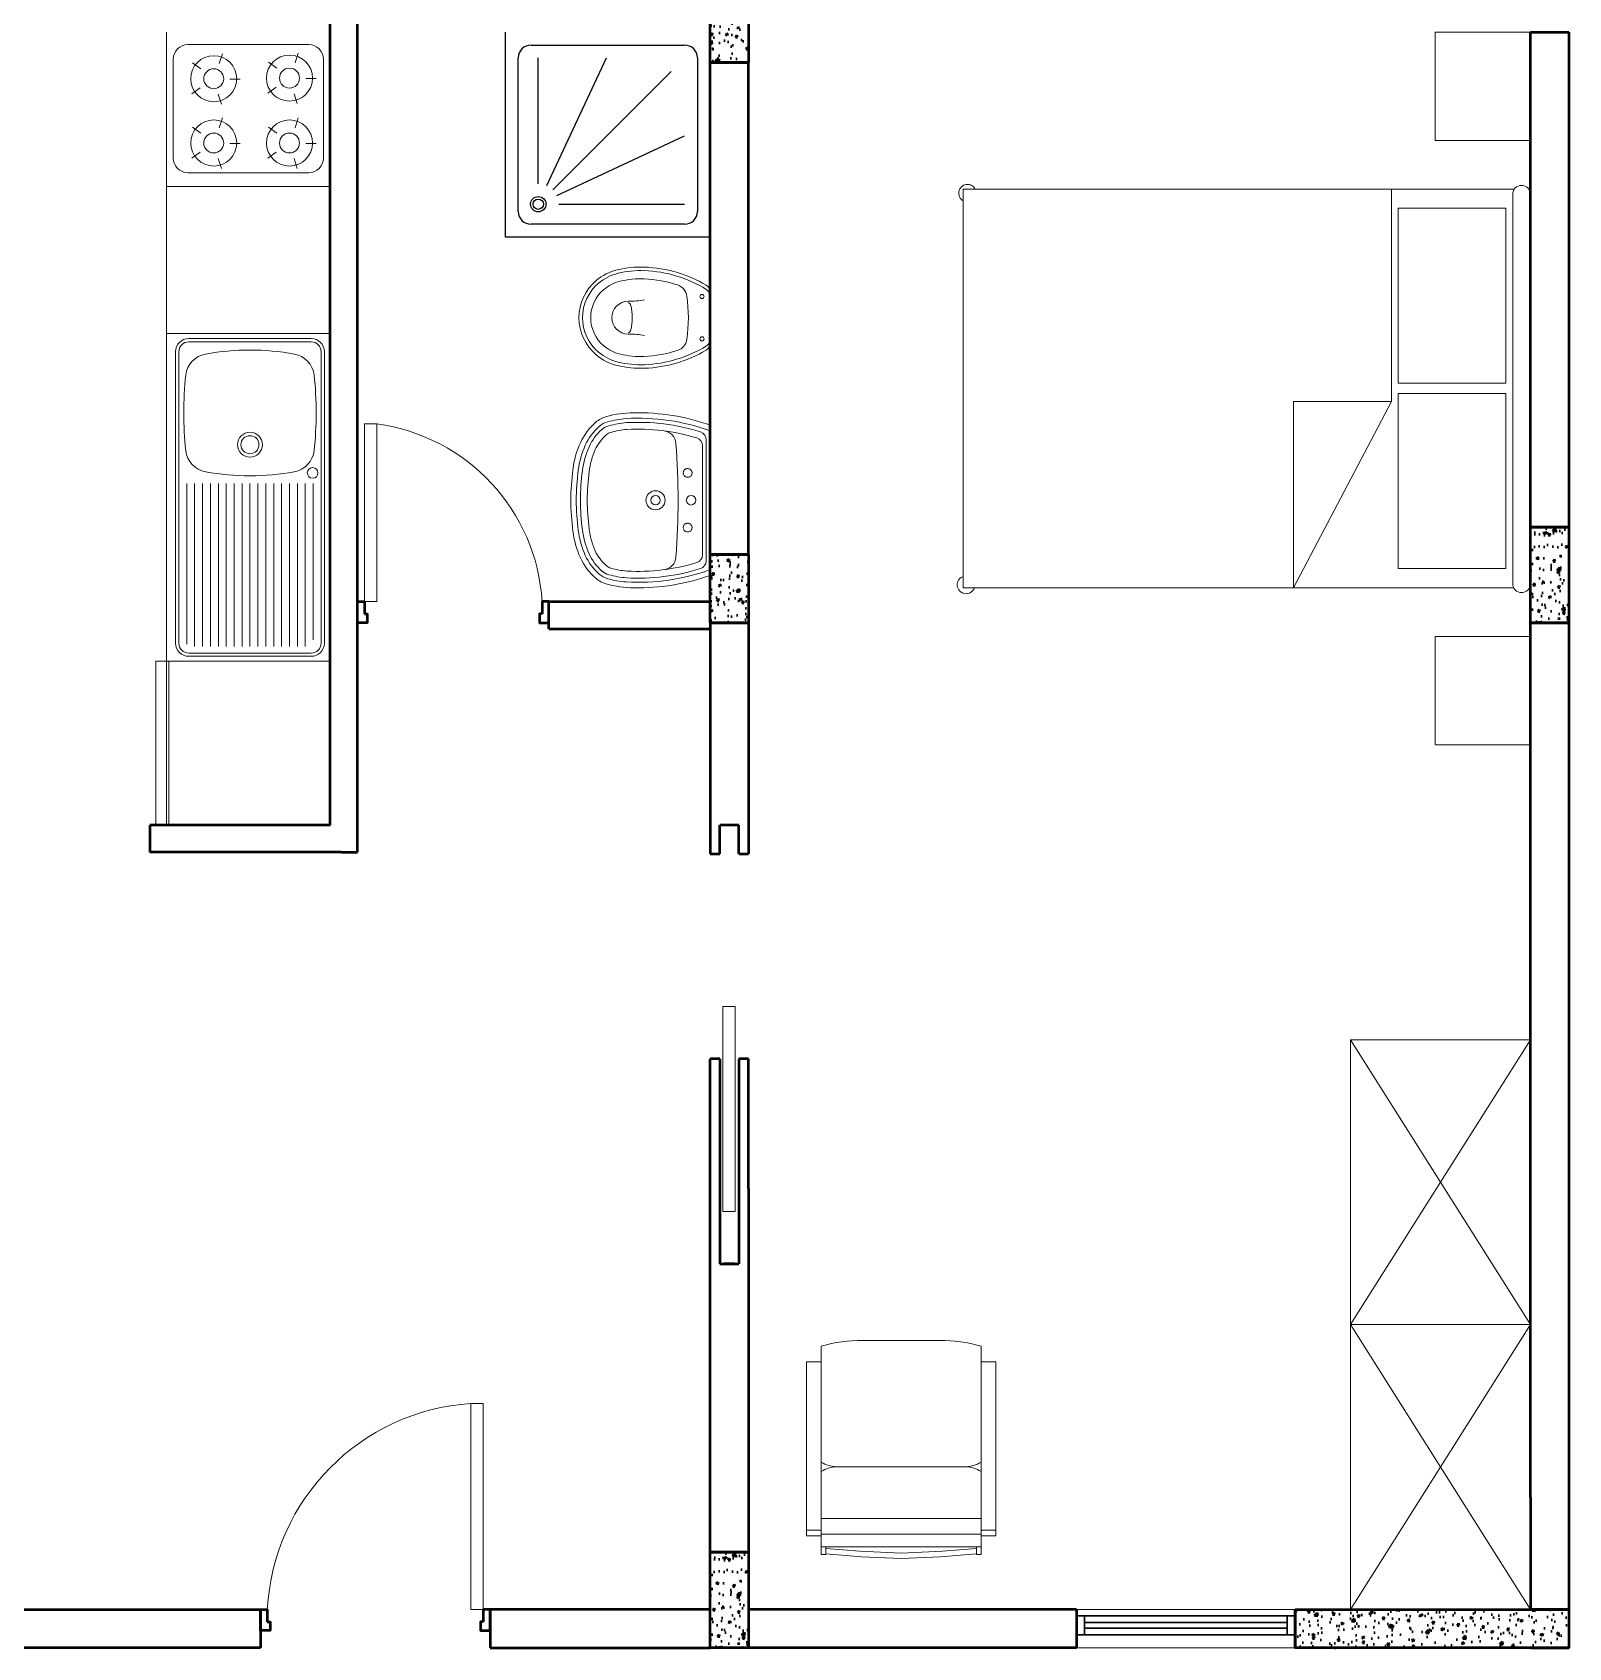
# Model space of a CAD drawing. Header units: inches. Extents: x 4526 to 5467, y 523 to 1441.
# Drawn here: x 4891 to 5453, y 523 to 1115 of the extents above; entities that cross this region are included whole.
import ezdxf

# ---------------------------------------------------------------- set-up
doc = ezdxf.new("R2010")
doc.units = ezdxf.units.IN
doc.header["$MEASUREMENT"] = 0
doc.linetypes.add('HIDDEN', pattern=[0.375, 0.25, -0.125])
for name, color, linetype, lineweight in [('A-FLOR-PATT', 8, 'Continuous', 50), ('A-FURN', 8, 'Continuous', 20), ('A-GLAZ-FULL', 4, 'Continuous', 30), ('A-WALL-FULL', 7, 'Continuous', 50), ('porta', 170, 'Continuous', 5)]:
    doc.layers.add(name, color=color, linetype=linetype, lineweight=lineweight)
doc.layers.add('Sanitari', color=251, linetype='Continuous')

# ---------------------------------------------------------------- blocks, each defined once
blk = doc.blocks.new('letto')
at = {"layer": 'A-FURN'}
for p, q in [((27.4385, 13.5237), (25.4231, 13.5237)), ((25.4231, 12.0654), (25.4231, 13.5237)), ((26.9901, 12.7474), (26.9901, 13.5237)), ((27.433, 13.5059), (27.433, 12.08)), ((27.4977, 13.5061), (27.4977, 12.0796)), ((26.9901, 12.7474), (26.6306, 12.7474)), ((26.6306, 12.7474), (26.6306, 12.0656)), ((26.9901, 12.7474), (26.6306, 12.0656)), ((25.4231, 12.0654), (27.4361, 12.0658))]:
    blk.add_line(p, q, dxfattribs=at)
for points in [[(27.4079, 13.4548), (27.4079, 12.815), (27.0135, 12.815), (27.0135, 13.4548)], [(27.4079, 12.7768), (27.4079, 12.1369), (27.0135, 12.1369), (27.0135, 12.7768)]]:
    blk.add_lwpolyline(points, close=True, dxfattribs=at)
for centre, radius, start, end in [((25.4385, 13.5096), 0.032, 25.97846, 241.2286), ((27.4653, 13.5058), 0.0323, 0.64226, 179.71484), ((25.4335, 12.0766), 0.0324, 108.72102, 339.67599), ((27.4653, 12.0807), 0.0324, 181.26561, 357.95566)]:
    blk.add_arc(centre, radius, start, end, dxfattribs=at)
blk = doc.blocks.new('A$C08E36EE4')
for p, q in [((-27.99, 59.11), (-28.57, 59.11)), ((4.57, 59.11), (5.14, 59.11)), ((-28.57, 55.8), (-11.71, 55.8)), ((5.14, 55.8), (-11.71, 55.8)), ((-25.36, 44.89), (-11.71, 44.89)), ((1.93, 44.89), (-11.71, 44.89)), ((-19.81, 18.25), (-11.55, 18.25)), ((-3.62, 18.25), (-11.88, 18.25))]:
    blk.add_line(p, q)
for points in [[(-28.57, 63.41), (-27.58, 63.41), (-27.58, 61.76), (-28.57, 61.76)], [(5.14, 63.41), (4.15, 63.41), (4.15, 61.76), (5.14, 61.76)], [(-31.71, 22.71), (-28.57, 22.71), (-28.57, 59.44), (-31.71, 59.44)], [(-31.71, 59.44), (-28.57, 59.44), (-28.57, 58.26), (-31.71, 58.26)], [(8.29, 22.71), (5.14, 22.71), (5.14, 59.44), (8.29, 59.44)], [(8.29, 59.44), (5.14, 59.44), (5.14, 58.26), (8.29, 58.26)]]:
    blk.add_lwpolyline(points, close=True)
for points in [[(-28.57, 61.76), (-28.57, 19.4)], [(-27.98, 61.76), (-11.71, 61.76)], [(-27.58, 63.25), (-20.05, 63.87), (-11.71, 64.24)], [(-27.58, 62.09), (-20.42, 62.69), (-11.71, 63.08)], [(4.15, 63.25), (-3.38, 63.87), (-11.71, 64.24)], [(4.15, 62.09), (-3.01, 62.69), (-11.71, 63.08)], [(4.55, 61.76), (-11.71, 61.76)], [(5.14, 61.76), (5.14, 19.4)], [(-11.71, 59.11), (-27.99, 59.11)], [(-11.71, 59.11), (4.57, 59.11)]]:
    blk.add_lwpolyline(points)
for centre, radius, start, end in [((-25.08, 51.44), 6.56, 237.8862, 267.5576), ((-25.08, 38.33), 6.56, 92.4424, 122.1138), ((1.65, 51.44), 6.56, 272.4424, 302.1138), ((1.65, 38.33), 6.56, 57.8862, 87.5576), ((-20.57, 46.26), 28.02, 253.4121, 271.5567), ((-2.86, 46.26), 28.02, 268.4433, 286.5879)]:
    blk.add_arc(centre, radius, start, end)

msp = doc.modelspace()

# ---------------------------------------------------------------- hatches: boundary and pattern name
at = {"layer": 'A-FLOR-PATT'}
h = msp.add_hatch(dxfattribs=at)
h.set_pattern_fill('AR-CONC', color=256, scale=0.050063, style=0)
h.set_pattern_definition([(50, (7882.883, 9249.599), (9.120779, -0.7979644), [0.953707, -10.490779]), (355, (7882.883, 9249.599), (-1.764375, 9.56494), [0.762966, -8.392624]), (100.451, (7883.643, 9249.533), (7.356437, 8.766932), [0.810526, -8.915786]), (46.1842, (7882.883, 9252.142), (13.57113, -2.10478), [1.43056, -15.73617]), (96.6356, (7884.014, 9251.967), (11.885256, 12.386957), [1.21579, -13.373679]), (351.184, (7882.883, 9252.142), (11.885275, 12.386936), [1.144449, -12.588935]), (21, (7884.1545, 9251.5066), (7.590352, -5.1197566), [0.953707, -10.490779]), (326, (7884.1545, 9251.507), (3.094018, 9.221071), [0.762966, -8.392624]), (71.4514, (7884.787, 9251.08), (10.684349, 4.101334), [0.810526, -8.915786]), (37.5, (7882.883, 9249.5992), (0.1546259, 4.2331103), [0, -8.2908948, 0, -8.5197845, 0, -8.4244138]), (7.5, (7882.883, 9249.599), (3.3452176, 5.0153773), [0, -4.8575488, 0, -8.1001534, 0, -3.2108143]), (327.5, (7880.0472, 9249.5992), (6.7881223, -0.2868002), [0, -3.179024, 0, -9.918555, 0, -13.1611597]), (317.5, (7878.7756, 9249.599), (7.4158462, 1.272936), [0, -4.1327313, 0, -6.586938, 0, -9.346331])])
h.paths.add_polyline_path([(5138.95, 1104.2), (5152.97, 1104.2), (5152.97, 1129.23), (5138.95, 1129.23)])
h = msp.add_hatch(dxfattribs=at)
h.set_pattern_fill('AR-CONC', color=256, scale=0.050063, style=0)
h.set_pattern_definition([(50, (8784.0236, 9249.599), (9.120779, -0.7979644), [0.953707, -10.490779]), (355, (8784.024, 9249.599), (-1.764375, 9.56494), [0.762966, -8.392624]), (100.451, (8784.784, 9249.533), (7.356437, 8.766932), [0.810526, -8.915786]), (46.1842, (8784.024, 9252.142), (13.57113, -2.10478), [1.43056, -15.73617]), (96.6356, (8785.154, 9251.967), (11.885256, 12.386957), [1.21579, -13.373679]), (351.184, (8784.024, 9252.142), (11.885275, 12.386936), [1.144449, -12.588935]), (21, (8785.295, 9251.5066), (7.590352, -5.1197566), [0.953707, -10.490779]), (326, (8785.295, 9251.507), (3.094018, 9.221071), [0.762966, -8.392624]), (71.4514, (8785.928, 9251.08), (10.684349, 4.1013344), [0.810526, -8.915786]), (37.5, (8784.0236, 9249.5992), (0.1546259, 4.2331103), [0, -8.2908948, 0, -8.5197845, 0, -8.4244138]), (7.5, (8784.0236, 9249.599), (3.3452176, 5.0153773), [0, -4.8575488, 0, -8.1001534, 0, -3.2108143]), (327.5, (8781.188, 9249.5992), (6.7881223, -0.2868002), [0, -3.179024, 0, -9.918555, 0, -13.1611597]), (317.5, (8779.916, 9249.599), (7.4158462, 1.272936), [0, -4.1327313, 0, -6.586938, 0, -9.346331])])
h.paths.add_polyline_path([(5453.35, 933.98), (5439.33, 933.98), (5439.33, 898.94), (5453.35, 898.94)])
h = msp.add_hatch(dxfattribs=at)
h.set_pattern_fill('AR-CONC', color=256, scale=0.050063, style=0)
h.set_pattern_definition([(50, (7882.883, 9249.599), (9.120779, -0.7979644), [0.953707, -10.490779]), (355, (7882.883, 9249.599), (-1.764375, 9.56494), [0.762966, -8.392624]), (100.451, (7883.643, 9249.533), (7.356437, 8.766932), [0.810526, -8.915786]), (46.1842, (7882.883, 9252.142), (13.57113, -2.10478), [1.43056, -15.73617]), (96.6356, (7884.014, 9251.967), (11.885256, 12.386957), [1.21579, -13.373679]), (351.184, (7882.883, 9252.142), (11.885275, 12.386936), [1.144449, -12.588935]), (21, (7884.1545, 9251.5066), (7.590352, -5.1197566), [0.953707, -10.490779]), (326, (7884.1545, 9251.507), (3.094018, 9.221071), [0.762966, -8.392624]), (71.4514, (7884.787, 9251.08), (10.684349, 4.1013344), [0.810526, -8.915786]), (37.5, (7882.883, 9249.5992), (0.1546259, 4.2331103), [0, -8.2908948, 0, -8.5197845, 0, -8.4244138]), (7.5, (7882.883, 9249.599), (3.3452176, 5.0153773), [0, -4.8575488, 0, -8.1001534, 0, -3.2108143]), (327.5, (7880.0472, 9249.5992), (6.7881223, -0.2868002), [0, -3.179024, 0, -9.918555, 0, -13.1611597]), (317.5, (7878.7756, 9249.599), (7.4158462, 1.272936), [0, -4.1327313, 0, -6.586938, 0, -9.346331])])
h.paths.add_polyline_path([(5138.95, 898.94), (5152.97, 898.94), (5152.97, 923.97), (5138.95, 923.97)])
h = msp.add_hatch(dxfattribs=at)
h.set_pattern_fill('AR-CONC', color=256, scale=0.050063, style=0)
h.set_pattern_definition([(50, (8483.643, 8874.124), (9.120779, -0.7979644), [0.953707, -10.490779]), (355, (8483.643, 8874.124), (-1.764375, 9.56494), [0.762966, -8.392624]), (100.451, (8484.403, 8874.057), (7.356437, 8.766932), [0.810526, -8.915786]), (46.1842, (8483.643, 8876.667), (13.57113, -2.10478), [1.43056, -15.73617]), (96.6356, (8484.774, 8876.492), (11.885256, 12.386957), [1.21579, -13.373679]), (351.184, (8483.643, 8876.667), (11.885275, 12.386936), [1.144449, -12.588935]), (21, (8484.915, 8876.031), (7.590352, -5.1197566), [0.953707, -10.490779]), (326, (8484.915, 8876.031), (3.094018, 9.221071), [0.762966, -8.392624]), (71.4514, (8485.5475, 8875.605), (10.684349, 4.1013344), [0.810526, -8.915786]), (37.5, (8483.6433, 8874.124), (0.1546259, 4.2331103), [0, -8.2908948, 0, -8.5197845, 0, -8.4244138]), (7.5, (8483.6433, 8874.124), (3.3452176, 5.0153773), [0, -4.8575488, 0, -8.1001534, 0, -3.2108143]), (327.5, (8480.8076, 8874.124), (6.7881223, -0.2868002), [0, -3.179024, 0, -9.918555, 0, -13.1611597]), (317.5, (8479.536, 8874.124), (7.4158462, 1.272936), [0, -4.1327313, 0, -6.586938, 0, -9.346331])])
h.paths.add_polyline_path([(5152.97, 558.51), (5138.95, 558.51), (5138.95, 523.46), (5152.97, 523.46)])
h = msp.add_hatch(dxfattribs=at)
h.set_pattern_fill('AR-CONC', color=256, scale=0.050063, style=0)
h.set_pattern_definition([(50, (8703.922, 9249.599), (9.120779, -0.7979644), [0.953707, -10.4907795]), (355, (8703.922, 9249.599), (-1.764375, 9.56494), [0.762966, -8.392624]), (100.451, (8704.682, 9249.533), (7.356437, 8.766932), [0.810526, -8.915786]), (46.1842, (8703.922, 9252.142), (13.571131, -2.10478), [1.43056, -15.73617]), (96.6356, (8705.053, 9251.967), (11.885256, 12.386957), [1.21579, -13.373679]), (351.184, (8703.922, 9252.142), (11.885275, 12.386936), [1.144449, -12.588935]), (21, (8705.194, 9251.5066), (7.590352, -5.1197566), [0.953707, -10.4907795]), (326, (8705.194, 9251.507), (3.094018, 9.221071), [0.762966, -8.392624]), (71.4514, (8705.826, 9251.08), (10.684349, 4.1013344), [0.810526, -8.915786]), (37.5, (8703.9222, 9249.5992), (0.1546259, 4.2331103), [0, -8.2908948, 0, -8.5197845, 0, -8.4244138]), (7.5, (8703.922, 9249.599), (3.3452176, 5.0153773), [0, -4.8575488, 0, -8.1001534, 0, -3.2108143]), (327.5, (8701.0865, 9249.5992), (6.7881223, -0.2868002), [0, -3.179024, 0, -9.918555, 0, -13.1611597]), (317.5, (8699.815, 9249.599), (7.4158462, 1.272936), [0, -4.1327313, 0, -6.586938, 0, -9.346331])])
h.paths.add_polyline_path([(5353.22, 537.48), (5353.22, 523.46), (5453.35, 523.46), (5453.35, 537.48)])

# ---------------------------------------------------------------- linework, layer by layer
at = {"layer": 'A-FURN'}
for p, q in [((4939.79, 1115.21), (4939.79, 1004.83)), ((4999.79, 1115.21), (4999.79, 1004.83)), ((5439.33, 1115.21), (5404.49, 1115.21)), ((5404.49, 1115.21), (5404.49, 1075.56)), ((5439.33, 1075.56), (5439.33, 1115.21)), ((5404.49, 1075.56), (5439.33, 1075.56)), ((4999.79, 1058.78), (4939.79, 1058.78)), ((5438.79, 1057.69), (5439.33, 1057.69)), ((5439.33, 1055.93), (5439.33, 1057.69)), ((4939.79, 1004.83), (4939.79, 884.83)), ((4999.79, 1004.83), (4939.79, 1004.83)), ((4992.83, 1003.03), (4947.95, 1003.03)), ((4992.83, 1001.83), (4947.95, 1001.83)), ((4999.79, 884.83), (4999.79, 1004.83)), ((4943.15, 891.43), (4943.15, 998.23)), ((4944.35, 891.43), (4944.35, 998.23)), ((4996.43, 891.43), (4996.43, 998.23)), ((4997.63, 891.43), (4997.63, 998.23)), ((4947.24, 949.87), (4947.24, 891.13)), ((4950.13, 949.87), (4950.13, 890.23)), ((4953.03, 949.87), (4953.03, 890.23)), ((4955.92, 949.87), (4955.92, 890.23)), ((4958.81, 949.87), (4958.81, 890.23)), ((4961.71, 949.87), (4961.71, 890.23)), ((4964.6, 949.87), (4964.6, 890.23)), ((4967.49, 949.87), (4967.49, 890.23)), ((4970.39, 949.87), (4970.39, 890.23)), ((4973.28, 949.87), (4973.28, 890.23)), ((4976.17, 949.87), (4976.17, 890.23)), ((4979.07, 949.87), (4979.07, 890.23)), ((4981.96, 949.87), (4981.96, 890.23)), ((4984.85, 949.87), (4984.85, 890.23)), ((4987.75, 949.87), (4987.75, 890.23)), ((4990.64, 949.87), (4990.64, 890.23)), ((4993.53, 949.87), (4993.53, 892.67)), ((5439.33, 893.9), (5404.49, 893.9)), ((5404.49, 893.9), (5404.49, 854.25)), ((5439.33, 854.25), (5439.33, 893.9)), ((4947.95, 887.83), (4992.83, 887.83)), ((4935.86, 824.83), (4935.86, 884.83)), ((4935.86, 884.83), (4939.86, 884.83)), ((4939.79, 884.83), (4999.79, 884.83)), ((4939.86, 884.83), (4939.86, 824.83)), ((4940.69, 884.83), (4999.79, 884.83)), ((4940.69, 884.83), (4940.69, 824.83)), ((4947.95, 886.63), (4992.83, 886.63)), ((4999.79, 884.83), (4999.79, 824.83)), ((5404.49, 854.25), (5439.33, 854.25)), ((4939.86, 824.83), (4935.86, 824.83)), ((4940.69, 824.83), (4999.79, 824.83)), ((5373.42, 641.81), (5439.33, 746.14)), ((5439.33, 641.81), (5373.42, 746.14)), ((5373.42, 746.14), (5373.42, 641.81)), ((5373.42, 746.14), (5439.33, 746.14)), ((5436.42, 746.14), (5436.42, 746.14)), ((5439.33, 641.81), (5439.33, 746.14)), ((5439.33, 746.14), (5439.33, 746.14)), ((5138.95, 537.48), (5138.95, 728.2)), ((5373.42, 537.48), (5439.33, 641.81)), ((5439.33, 537.48), (5373.42, 641.81)), ((5373.42, 641.81), (5373.42, 537.48)), ((5373.42, 641.81), (5439.33, 641.81)), ((5436.42, 641.81), (5436.42, 641.81)), ((5439.33, 641.81), (5439.33, 641.81)), ((5439.33, 537.48), (5439.33, 641.81)), ((5273.12, 537.48), (5353.22, 537.48)), ((5273.12, 523.46), (5353.22, 523.46))]:
    msp.add_line(p, q, dxfattribs=at)
at = {"layer": 'A-FURN', "linetype": 'Continuous'}
for p, q in [((5138.95, 1020), (5138.95, 1001.34)), ((5138.95, 971.32), (5138.95, 916.26)), ((5137.45, 965.97), (5137.45, 921.61)), ((5136.15, 963.75), (5136.15, 923.83))]:
    msp.add_line(p, q, dxfattribs=at)
at = {"layer": 'A-FURN'}
msp.add_lwpolyline([(4997.29, 1069.07), (4997.29, 1105.4, 0.414214), (4991.99, 1110.69), (4947.59, 1110.69, 0.414214), (4942.29, 1105.4), (4942.29, 1069.07, 0.414214), (4947.59, 1063.78), (4991.99, 1063.78, 0.414214)], format="xyb", close=True, dxfattribs=at)
for points in [[(4959.15, 1103.8), (4960.31, 1107.38)], [(4986.9, 1104.02), (4988.06, 1107.6)], [(4952.43, 1101.87), (4949.39, 1104.08)], [(4980.18, 1102.08), (4977.14, 1104.29)], [(4952.2, 1094.88), (4949.16, 1092.67)], [(4963.07, 1098.02), (4966.83, 1098.02)], [(4979.95, 1095.1), (4976.9, 1092.88)], [(4990.82, 1098.23), (4994.58, 1098.23)], [(4958.77, 1092.5), (4959.94, 1088.92)], [(4986.52, 1092.71), (4987.68, 1089.14)], [(4959.15, 1080.25), (4960.31, 1083.83)], [(4986.9, 1080.25), (4988.06, 1083.83)], [(4952.43, 1078.31), (4949.39, 1080.52)], [(4980.18, 1078.31), (4977.14, 1080.52)], [(4952.2, 1071.33), (4949.16, 1069.11)], [(4963.07, 1074.46), (4966.83, 1074.46)], [(4979.95, 1071.33), (4976.9, 1069.11)], [(4990.82, 1074.46), (4994.58, 1074.46)], [(4958.77, 1068.94), (4959.94, 1065.37)], [(4986.52, 1068.94), (4987.68, 1065.37)], [(4940.69, 824.83), (4999.79, 824.83)], [(5439.33, 641.81), (5373.42, 641.81)], [(5439.33, 537.48), (5373.42, 537.48)]]:
    msp.add_lwpolyline(points, dxfattribs=at)
at = {"layer": 'A-FURN', "linetype": 'Continuous'}
for points in [[(5138.95, 971.32, 0.090214), (5110.92, 975.83, 0.068728), (5100.87, 974.44, 0.110772), (5097.02, 972.36, 0.10752), (5091.39, 964.82, 0.075986), (5088.64, 955.05, 0.028338), (5087.89, 943.79, 0.028338), (5088.64, 932.53, 0.075986), (5091.39, 922.76, 0.10752), (5097.02, 915.22, 0.110772), (5100.87, 913.14, 0.068728), (5110.92, 911.75, 0.090214), (5138.95, 916.26)], [(5138.95, 969.2, 0.101556), (5108.19, 973.72, 0.049202), (5101.42, 972.52, 0.110772), (5098.33, 970.85, 0.10752), (5093.21, 963.99, 0.075986), (5090.63, 954.81, 0.028287), (5089.89, 943.79, 0.028287), (5090.63, 932.77, 0.075986), (5093.21, 923.59, 0.10752), (5098.33, 916.73, 0.110772), (5101.42, 915.06, 0.049202), (5108.19, 913.86, 0.101556), (5138.95, 918.38, 0.099244)]]:
    msp.add_lwpolyline(points, format="xyb", dxfattribs=at)
at = {"layer": 'A-FURN'}
for centre, radius in [((4957.12, 1098.21), 8.43), ((4984.87, 1098.43), 8.43), ((4957.12, 1098.21), 3.65), ((4984.87, 1098.43), 3.65), ((4957.12, 1074.66), 8.43), ((4984.87, 1074.66), 8.43), ((4957.12, 1074.66), 3.65), ((4984.87, 1074.66), 3.65), ((4970.39, 964.15), 4.56), ((4970.39, 964.15), 3.3), ((4993.34, 953.81), 1.95)]:
    msp.add_circle(centre, radius, dxfattribs=at)
at = {"layer": 'A-FURN', "linetype": 'Continuous'}
for centre, radius in [((5135.95, 1018.43), 0.751), ((5135.95, 1002.91), 0.751), ((5118.93, 943.79), 3.5), ((5118.93, 943.79), 1.7), ((5118.93, 943.79), 1.7), ((5131.94, 943.79), 1.75)]:
    msp.add_circle(centre, radius, dxfattribs=at)
at = {"layer": 'A-FURN', "linetype": 'HIDDEN'}
for centre in [(5130.69, 953.8), (5130.69, 933.78)]:
    msp.add_circle(centre, 1.6, dxfattribs=at)
at = {"layer": 'A-FURN', "linetype": 'Continuous'}
for centre, radius, start, end in [((5108.71, 1010.67), 17.82, 130.09083, 229.90917), ((5109.35, 1009.91), 18.82, 103.66082, 130.09083), ((5109.35, 1009.91), 17.51, 103.66082, 130.09083), ((5109.35, 1009.91), 14.51, 103.66082, 130.09083), ((5113.5, 992.85), 36.38, 87.76036, 103.66082), ((5113.5, 992.85), 35.07, 87.76036, 103.66082), ((5113.5, 992.85), 32.07, 87.76036, 103.66082), ((5113.03, 980.96), 43.97, 71.47135, 87.76036), ((5113.03, 980.96), 46.98, 58.59486, 87.76036), ((5113.03, 980.96), 48.28, 59.59529, 87.76036), ((5108.71, 1010.67), 16.52, 130.09083, 229.90917), ((5108.71, 1010.67), 13.52, 130.09083, 229.90917), ((5125.42, 1017.9), 5.01, 8.19886, 71.47135), ((5075.25, 1010.67), 55.7, 351.80114, 8.19886), ((5135.95, 1020), 3, 0, 59.59529), ((5135.95, 1018.49), 3, 0, 58.59486), ((5108.91, 1010.67), 6.01, 90, 270), ((5108.91, 1052.98), 36.3, 270, 279.52728), ((5108.62, 1014.89), 1.32, 12.68038, 77.31962), ((5089.89, 1010.67), 20.53, 347.31962, 12.68038), ((5108.62, 1006.46), 1.32, 282.68038, 347.31962), ((5109.35, 1011.43), 14.51, 229.90917, 256.33918), ((5108.91, 968.37), 36.3, 80.47272, 90), ((5113.03, 1040.39), 46.98, 272.23964, 301.40514), ((5125.42, 1003.44), 5.01, 288.52865, 351.80114), ((5135.95, 1001.34), 3, 300.40471, 0), ((5135.95, 1002.86), 3, 301.40514, 0), ((5109.35, 1011.43), 18.82, 229.90917, 256.33918), ((5109.35, 1011.43), 17.51, 229.90917, 256.33918), ((5113.5, 1028.5), 35.07, 256.33918, 272.23964), ((5113.5, 1028.5), 32.07, 256.33918, 272.23964), ((5113.03, 1040.39), 43.97, 272.23964, 288.52865), ((5113.03, 1040.39), 48.28, 272.23964, 300.40471), ((5113.5, 1028.5), 36.38, 256.33918, 272.23964), ((5103.59, 964.81), 6.51, 105.7266, 131.01064), ((5110.92, 938.78), 33.54, 94.48664, 105.7266), ((5112.55, 896.52), 75.82, 72.50086, 93.21853), ((5111.54, 955.66), 18.63, 131.01064, 155.55812), ((5111.54, 955.66), 16.13, 131.01064, 155.55812), ((5103.59, 964.81), 4.01, 105.7266, 131.01064), ((5110.92, 938.78), 31.04, 94.53721, 105.7266), ((5112.55, 896.52), 73.32, 72.96927, 93.19665), ((5121.42, 964.26), 5.01, 4.25399, 82.53885), ((4846.29, 943.79), 280.9, 355.74601, 4.25399), ((5133.14, 963.75), 3, 0, 72.96927), ((5134.45, 965.97), 3, 0, 72.50086), ((5121.95, 950.93), 30.06, 155.55812, 172.93953), ((5121.95, 950.93), 27.56, 155.55812, 172.93953), ((5187.56, 942.8), 96.17, 172.93953, 179.41163), ((5187.56, 942.8), 93.67, 172.93953, 179.39591), ((5187.56, 944.78), 96.17, 180.58837, 187.06047), ((5187.56, 944.78), 93.67, 180.60409, 187.06047), ((5121.95, 936.65), 30.06, 187.06047, 204.44188), ((5121.95, 936.65), 27.56, 187.06047, 204.44188), ((5111.54, 931.92), 18.63, 204.44188, 228.98936), ((5111.54, 931.92), 16.13, 204.44188, 228.98936), ((5133.14, 923.83), 3, 287.03073, 0), ((5103.59, 922.77), 6.51, 228.98936, 254.2734), ((5103.59, 922.77), 4.01, 228.98936, 254.2734), ((5110.92, 948.8), 31.04, 254.2734, 265.46279), ((5112.55, 991.06), 75.82, 266.78147, 287.49914), ((5112.55, 991.06), 73.32, 266.80335, 287.03073), ((5121.42, 923.32), 5.01, 277.46115, 355.74601), ((5134.45, 921.61), 3, 287.49914, 0), ((5110.92, 948.8), 33.54, 254.2734, 265.51336)]:
    msp.add_arc(centre, radius, start, end, dxfattribs=at)
at = {"layer": 'A-FURN'}
for centre, radius, start, end in [((4947.95, 998.23), 4.8, 90, 180), ((4947.95, 998.23), 3.6, 90, 180), ((4992.83, 998.23), 4.8, 0, 90), ((4992.83, 998.23), 3.6, 0, 90), ((4955.79, 988.51), 9, 100.38124, 172.77), ((4970.39, 908.83), 90, 90, 100.38124), ((4970.39, 908.83), 90, 79.61876, 90), ((4984.98, 988.51), 9, 7.23, 79.61876), ((5080.43, 975.79), 134.28, 174.08223, 180.00097), ((4860.35, 975.79), 134.28, 359.99903, 5.91777), ((5080.43, 975.79), 134.28, 179.99903, 185.91777), ((4860.35, 975.79), 134.28, 354.08223, 0.00097), ((4955.79, 963.08), 9, 187.23, 259.61876), ((4984.98, 963.08), 9, 280.38124, 352.77), ((4970.39, 1042.75), 90, 259.61876, 270), ((4970.39, 1042.75), 90, 270, 280.38124), ((4947.95, 891.43), 4.8, 180, 270), ((4947.95, 891.43), 3.6, 180, 270), ((4992.83, 891.43), 3.6, 270, 0), ((4992.83, 891.43), 4.8, 270, 0)]:
    msp.add_arc(centre, radius, start, end, dxfattribs=at)
at = {"layer": 'A-GLAZ-FULL'}
for p, q in [((5353.22, 535.17), (5273.12, 535.17)), ((5273.12, 535.17), (5273.12, 528.17)), ((5276.04, 528.17), (5276.04, 535.17)), ((5350.3, 532.67), (5276.04, 532.67)), ((5350.3, 535.17), (5350.3, 528.17)), ((5353.22, 536.48), (5353.22, 533.85)), ((5353.22, 528.17), (5353.22, 535.17)), ((5276.04, 528.17), (5273.12, 528.17)), ((5350.3, 530.67), (5276.04, 530.67)), ((5276.04, 528.17), (5353.22, 528.17))]:
    msp.add_line(p, q, dxfattribs=at)
at = {"layer": 'A-WALL-FULL'}
for p, q in [((4999.79, 824.83), (4999.79, 1129.23)), ((5009.79, 814.83), (5009.79, 1129.23)), ((5439.33, 1115.21), (5453.35, 1115.21)), ((5439.33, 1074.16), (5439.33, 1115.21)), ((5453.35, 1115.21), (5453.35, 1074.16)), ((5138.95, 1104.2), (5152.97, 1104.2)), ((5138.95, 1064.15), (5138.95, 1104.2)), ((5152.97, 923.97), (5152.97, 1104.2)), ((5439.33, 1034.11), (5439.33, 1074.16)), ((5453.35, 1074.16), (5453.35, 1034.11)), ((5138.95, 1024.1), (5138.95, 1064.15)), ((5439.33, 994.06), (5439.33, 1034.11)), ((5453.35, 1034.11), (5453.35, 994.06)), ((5138.95, 984.05), (5138.95, 1024.1)), ((5439.33, 954.01), (5439.33, 994.06)), ((5453.35, 994.06), (5453.35, 954.01)), ((5138.95, 944), (5138.95, 984.05)), ((5439.33, 933.98), (5439.33, 954.01)), ((5453.35, 954.01), (5453.35, 933.98)), ((5138.95, 923.97), (5138.95, 944)), ((5453.35, 933.98), (5439.33, 933.98)), ((5152.97, 923.97), (5138.95, 923.97)), ((5079.88, 906.65), (5138.95, 906.65)), ((5079.88, 896.65), (5079.88, 898.94)), ((5079.88, 896.65), (5138.95, 896.65)), ((5152.97, 898.94), (5138.95, 898.94)), ((5152.97, 898.94), (5138.95, 898.94)), ((5138.95, 898.94), (5152.97, 898.94)), ((5138.95, 898.94), (5138.95, 835.32)), ((5147.96, 898.94), (5143.96, 898.94)), ((5152.97, 898.94), (5152.97, 814.26)), ((5439.33, 898.94), (5453.35, 898.94)), ((5439.33, 858.89), (5439.33, 898.94)), ((5453.35, 898.94), (5453.35, 858.89)), ((5439.33, 818.84), (5439.33, 858.89)), ((5453.35, 858.89), (5453.35, 818.84)), ((5138.95, 835.32), (5138.95, 814.26)), ((4999.79, 824.83), (4933.69, 824.83)), ((4933.69, 824.83), (4933.69, 814.83)), ((5142.52, 814.26), (5142.52, 824.79)), ((5149.4, 824.79), (5142.52, 824.79)), ((5149.4, 814.26), (5149.4, 824.79)), ((5439.33, 778.79), (5439.33, 818.84)), ((5453.35, 818.84), (5453.35, 778.79)), ((5003.78, 814.83), (4933.69, 814.83)), ((5003.78, 814.83), (5009.79, 814.83)), ((5138.95, 814.26), (5142.52, 814.26)), ((5149.4, 814.26), (5152.97, 814.26)), ((5439.33, 738.74), (5439.33, 778.79)), ((5453.35, 778.79), (5453.35, 738.74)), ((5138.95, 691.69), (5138.95, 739.16)), ((5142.52, 739.16), (5138.95, 739.16)), ((5142.52, 739.16), (5142.52, 664.07)), ((5152.97, 739.16), (5149.4, 739.16)), ((5149.4, 739.16), (5149.4, 664.07)), ((5152.97, 691.69), (5152.97, 739.16)), ((5439.33, 698.68), (5439.33, 738.74)), ((5453.35, 738.74), (5453.35, 698.68)), ((5439.33, 658.63), (5439.33, 698.68)), ((5453.35, 698.68), (5453.35, 658.63)), ((5138.95, 671.67), (5138.95, 691.69)), ((5152.97, 691.69), (5152.97, 671.67)), ((5138.95, 598.56), (5138.95, 671.67)), ((5152.97, 671.67), (5152.97, 598.56)), ((5142.52, 664.07), (5149.4, 664.07)), ((5147.96, 664.07), (5143.96, 664.07)), ((5439.33, 618.58), (5439.33, 658.63)), ((5453.35, 658.63), (5453.35, 618.58)), ((5439.33, 578.53), (5439.33, 618.58)), ((5453.35, 618.58), (5453.35, 578.53)), ((5138.95, 558.51), (5138.95, 598.56)), ((5152.97, 598.56), (5152.97, 558.51)), ((5439.33, 578.53), (5439.33, 537.48)), ((5453.35, 578.53), (5453.35, 537.48)), ((5152.97, 558.51), (5138.95, 558.51)), ((4852.59, 537.48), (4893.14, 537.48)), ((4893.14, 537.48), (4933.69, 537.48)), ((4933.69, 537.48), (4974.24, 537.48)), ((4974.24, 537.48), (4974.24, 523.46)), ((5098.4, 537.48), (5058.35, 537.48)), ((5058.35, 537.48), (5058.35, 523.46)), ((5138.95, 537.48), (5098.4, 537.48)), ((5193.02, 537.48), (5152.97, 537.48)), ((5273.12, 537.48), (5193.02, 537.48)), ((5273.12, 537.48), (5273.12, 523.46)), ((5353.22, 537.48), (5353.22, 523.46)), ((5453.35, 537.48), (5439.33, 537.48)), ((4893.14, 523.46), (4852.59, 523.46)), ((4933.69, 523.46), (4893.14, 523.46)), ((4974.24, 523.46), (4933.69, 523.46)), ((5058.35, 523.46), (5098.4, 523.46)), ((5098.4, 523.46), (5138.95, 523.46)), ((5193.02, 523.46), (5152.97, 523.46)), ((5273.12, 523.46), (5193.02, 523.46))]:
    msp.add_line(p, q, dxfattribs=at)
for points in [[(5138.95, 1129.23), (5152.97, 1129.23), (5152.97, 1104.2), (5138.95, 1104.2)], [(5439.33, 933.98), (5453.35, 933.98), (5453.35, 898.94), (5439.33, 898.94)], [(5138.95, 923.97), (5152.97, 923.97), (5152.97, 898.94), (5138.95, 898.94)], [(5138.95, 558.51), (5152.97, 558.51), (5152.97, 523.46), (5138.95, 523.46)], [(5353.22, 537.48), (5453.35, 537.48), (5453.35, 523.46), (5353.22, 523.46)]]:
    msp.add_lwpolyline(points, close=True, dxfattribs=at)
for points in [[(5009.8, 902.14), (5009.8, 902.14), (5009.8, 906.65), (5012.3, 906.65), (5012.3, 902.14)], [(5079.88, 902.14), (5079.88, 902.14), (5079.88, 906.65), (5077.37, 906.65), (5077.37, 902.14)], [(5012.3, 902.14), (5013.3, 902.14), (5013.3, 898.94), (5009.8, 898.94), (5009.8, 902.14)], [(5077.37, 902.14), (5076.37, 902.14), (5076.37, 898.94), (5079.88, 898.94), (5079.88, 902.14)], [(4974.24, 532.98), (4974.24, 532.98), (4974.24, 537.48), (4976.75, 537.48), (4976.75, 532.98)], [(4976.75, 532.98), (4977.75, 532.98), (4977.75, 529.77), (4974.24, 529.77), (4974.24, 532.98)], [(5055.85, 532.98), (5054.85, 532.98), (5054.85, 529.77), (5058.35, 529.77), (5058.35, 532.98)], [(5058.35, 532.98), (5058.35, 532.98), (5058.35, 537.48), (5055.85, 537.48), (5055.85, 532.98)], [(5439.33, 523.46), (5453.35, 523.46)]]:
    msp.add_lwpolyline(points, dxfattribs=at)
msp.add_point((5142.76, 898.94), dxfattribs=at)
at = {"layer": 'porta'}
for p, q in [((5012.3, 971.73), (5012.3, 906.65)), ((5012.3, 971.73), (5016.81, 971.73)), ((5016.81, 971.73), (5016.81, 906.65)), ((5012.3, 906.65), (5016.81, 906.65)), ((5143.54, 758.4), (5143.54, 683.3)), ((5143.54, 758.4), (5148.05, 758.4)), ((5148.05, 758.4), (5148.05, 683.3)), ((5143.54, 683.3), (5148.05, 683.3))]:
    msp.add_line(p, q, dxfattribs=at)
msp.add_lwpolyline([(5055.85, 612.94), (5055.85, 537.48), (5051.34, 537.48), (5051.34, 612.94)], close=True, dxfattribs=at)
for centre, radius, start, end in [((5007.62, 902.46), 69.88, 3.4398, 82.44196), ((5056.57, 533.17), 79.94, 93.75372, 176.90667)]:
    msp.add_arc(centre, radius, start, end, dxfattribs=at)
at = {"layer": 'Sanitari'}
for p, q in [((5063.95, 1040.21), (5063.95, 1115.21)), ((5138.95, 1040.21), (5138.95, 1115.21)), ((5073.33, 1110.52), (5129.58, 1110.52)), ((5068.64, 1049.59), (5068.64, 1105.84)), ((5075.98, 1059.74), (5075.98, 1105.84)), ((5079.15, 1059.04), (5100.97, 1105.84)), ((5081.28, 1057.54), (5124.65, 1100.91)), ((5134.26, 1105.84), (5134.26, 1049.59)), ((5082.78, 1055.41), (5129.58, 1077.23)), ((5083.48, 1052.24), (5129.58, 1052.24)), ((5129.58, 1044.9), (5073.33, 1044.9)), ((5138.95, 1040.21), (5063.95, 1040.21)), ((5138.95, 1040.21), (5063.95, 1040.21)), ((5138.95, 1040.21), (5138.95, 1040.21))]:
    msp.add_line(p, q, dxfattribs=at)
for radius in [2.81, 1.88]:
    msp.add_circle((5075.98, 1052.24), radius, dxfattribs=at)
for centre, start, end in [((5073.33, 1105.84), 90, 180), ((5129.58, 1105.84), 0, 90), ((5073.33, 1049.59), 180, 270), ((5129.58, 1049.59), 270, 0)]:
    msp.add_arc(centre, 4.69, start, end, dxfattribs=at)

# ---------------------------------------------------------------- block references
at = {"layer": 'A-FURN', "xscale": 100.1267427124976, "yscale": 100.1267427124976, "zscale": 100.1267427124976}
msp.add_blockref('letto', (2686.08, -296.39), dxfattribs=at)
at = {"layer": 'A-FURN', "xscale": -1.735767722095173, "yscale": 1.735767722095173, "zscale": 1.735767722095173, "rotation": 180}
msp.add_blockref('A$C08E36EE4', (5229.21, 667.63), dxfattribs=at)

doc.saveas('drawing.dxf')
